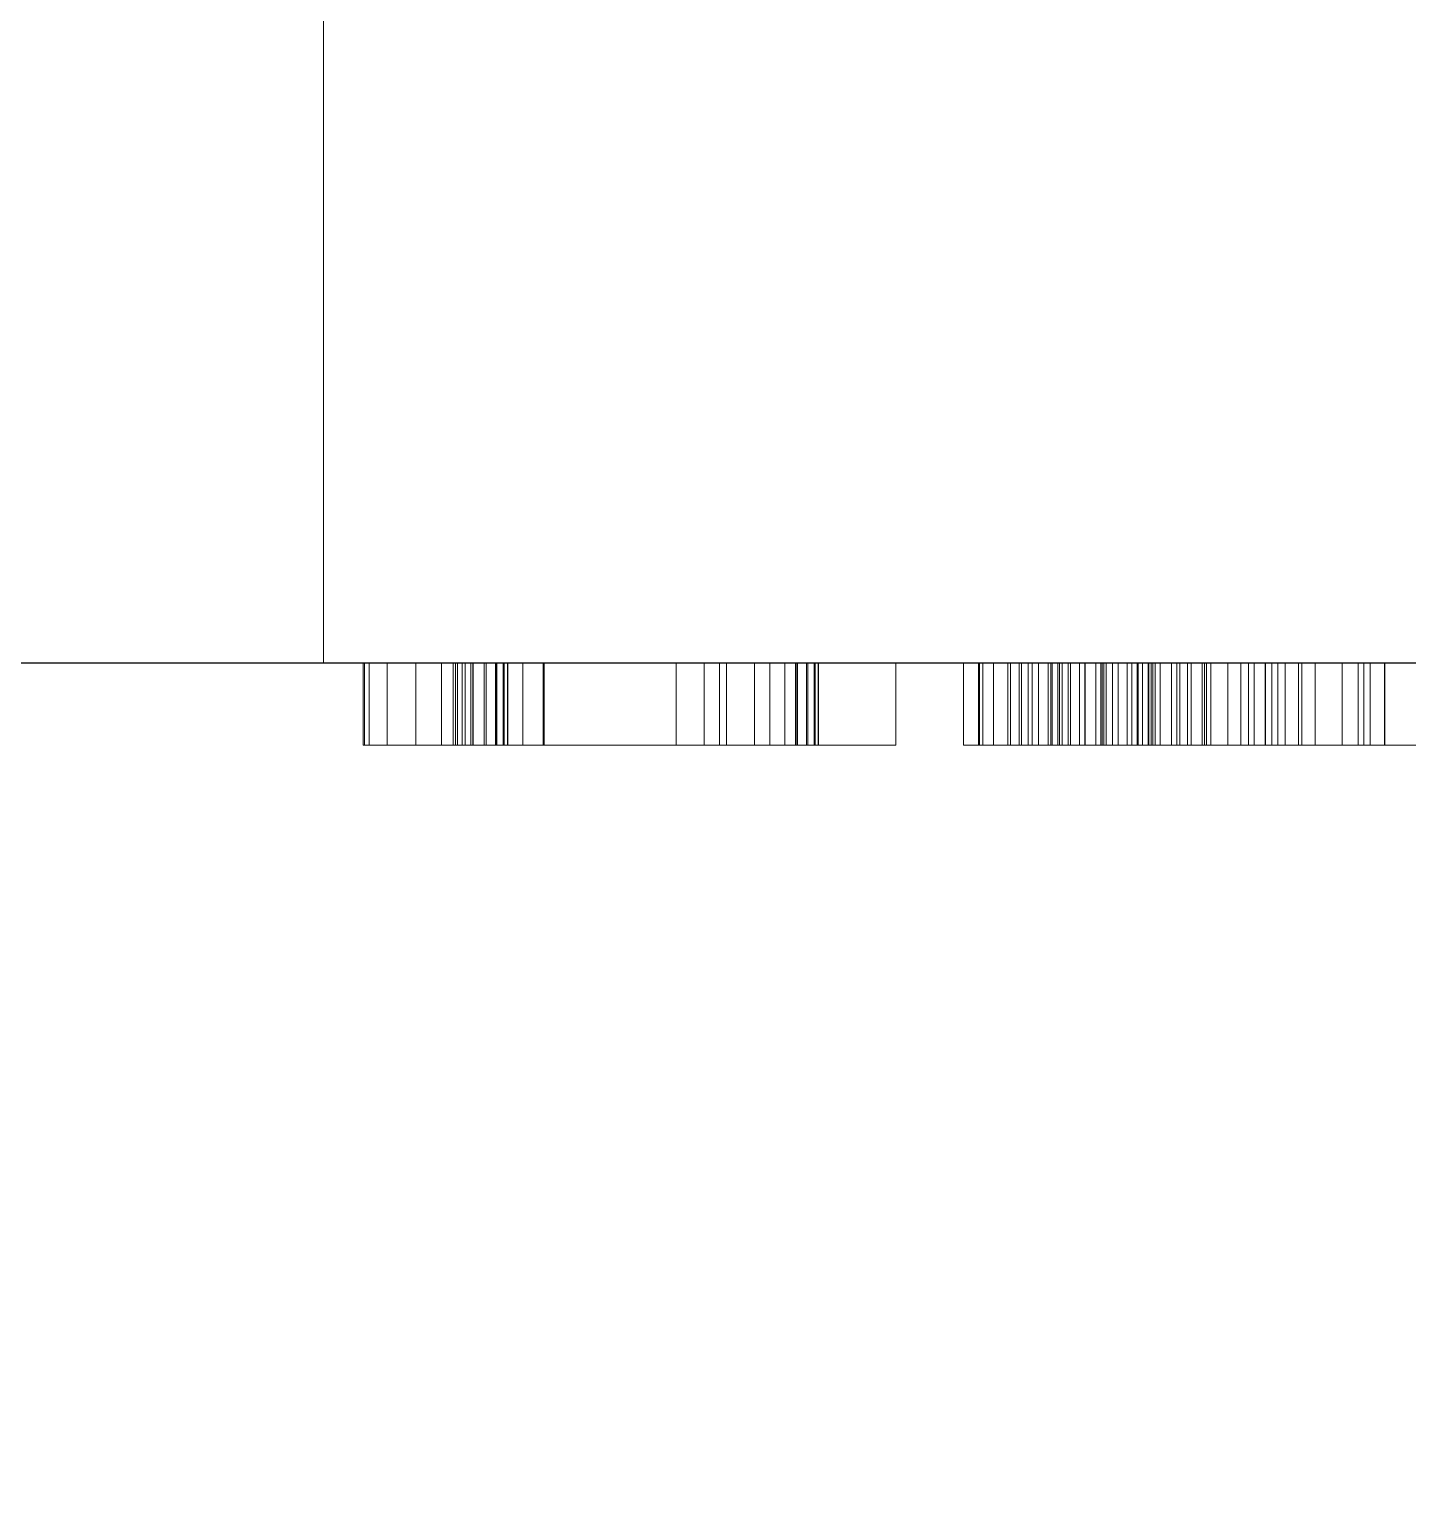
# Model space of a CAD drawing. Extents: x -1 to 863, y -1453 to 11.
# Drawn here: x 84.26 to 111.15, y -776.24 to -747.63 of the extents above; entities that cross this region are included whole.
import ezdxf

# ---------------------------------------------------------------- set-up
doc = ezdxf.new("R2010")
doc.units = 0
doc.linetypes.add('NASCOSTA', pattern=[9.525, 6.35, -3.175])
for name, color, linetype in [('IQ_200_2D', 1, 'Continuous'), ('IQ_200_3D', 1, 'Continuous'), ('IQ_204_2D', 7, 'Continuous'), ('IQ_BLACK_3D', 250, 'Continuous'), ('IQ_BLUE_3D', 5, 'Continuous'), ('IQ_WHITE_3D', 7, 'Continuous')]:
    doc.layers.add(name, color=color, linetype=linetype)

msp = doc.modelspace()

# ---------------------------------------------------------------- linework, layer by layer
at = {"layer": 'IQ_200_2D', "transparency": 33554687}
msp.add_line((812, -760), (50, -760), dxfattribs=at)
at = {"layer": 'IQ_204_2D', "linetype": 'NASCOSTA', "ltscale": 5, "transparency": 33554687}
msp.add_arc((749.398, -753.378), 699.429, 180.542449, 275.135127, dxfattribs=at)

# ---------------------------------------------------------------- meshes
at = {"layer": 'IQ_200_3D', "lineweight": 9, "transparency": 33554687}
mesh = msp.add_polyface(dxfattribs=at)
corners = [(812, -760, 1604), (50, -760, 1604), (50, 0, 1604), (812, 0, 1604)]
mesh.append_faces([[corners[k] for k in face] for face in [(0, 1, 2, 3)]])
mesh = msp.add_polyface(dxfattribs=at)
corners = [(50, 0, 1644), (50, -760, 1644), (812, -760, 1644), (812, 0, 1644)]
mesh.append_faces([[corners[k] for k in face] for face in [(0, 1, 2, 3)]])
mesh = msp.add_polyface(dxfattribs=at)
corners = [(812, -695, 153), (812, -760, 153), (50, -760, 153), (50, -695, 153)]
mesh.append_faces([[corners[k] for k in face] for face in [(0, 1, 2, 3)]])
mesh = msp.add_polyface(dxfattribs=at)
corners = [(50, -760, 788.577), (812, -760, 788.577), (812, -695, 788.577), (50, -695, 788.577)]
mesh.append_faces([[corners[k] for k in face] for face in [(0, 1, 2, 3)]])
mesh = msp.add_polyface(dxfattribs=at)
corners = [(806, -695, 835.924), (806, -760, 835.924), (90, -760, 835.924), (90, -720, 835.924), (50, -720, 835.924), (50, -695, 835.924)]
mesh.append_faces([[corners[k] for k in face] for face in [(3, 1, 2)]], dxfattribs={"vtx0": -1})
mesh.append_faces([[corners[k] for k in face] for face in [(0, 1, 3, 5)]], dxfattribs={"vtx1": -1, "vtx2": -1})
mesh.append_faces([[corners[k] for k in face] for face in [(3, 4, 5)]], dxfattribs={"vtx2": -1})
mesh = msp.add_polyface(dxfattribs=at)
corners = [(806, -695, 1594.924), (50, -695, 1594.924), (50, -720, 1594.924), (90, -720, 1594.924), (90, -760, 1594.924), (806, -760, 1594.924)]
mesh.append_faces([[corners[k] for k in face] for face in [(5, 3, 4)]], dxfattribs={"vtx0": -1})
mesh.append_faces([[corners[k] for k in face] for face in [(3, 5, 0, 1)]], dxfattribs={"vtx0": -1, "vtx3": -1})
mesh.append_faces([[corners[k] for k in face] for face in [(2, 3, 1)]], dxfattribs={"vtx1": -1})
mesh = msp.add_polyface(dxfattribs=at)
corners = [(90, -720, 835.924), (90, -760, 835.924), (90, -760, 1594.924), (90, -720, 1594.924)]
mesh.append_faces([[corners[k] for k in face] for face in [(0, 1, 2, 3)]])
mesh = msp.add_polyface(dxfattribs=at)
corners = [(50, -760, 1644), (50, -760, 1604), (812, -760, 1604), (812, -760, 1644)]
mesh.append_faces([[corners[k] for k in face] for face in [(0, 1, 2, 3)]])
at = {"layer": 'IQ_200_3D', "lineweight": 9, "transparency": 33554582}
mesh = msp.add_polyface(dxfattribs=at)
corners = [(50, -760, 153), (812, -760, 153), (812, -760, 682.311), (50, -760, 682.311)]
mesh.append_faces([[corners[k] for k in face] for face in [(0, 1, 2, 3)]])
at = {"layer": 'IQ_200_3D', "lineweight": 9, "transparency": 33554687}
mesh = msp.add_polyface(dxfattribs=at)
corners = [(806, -760, 1594.924), (90, -760, 1594.924), (90, -760, 835.924), (806, -760, 835.924)]
mesh.append_faces([[corners[k] for k in face] for face in [(0, 1, 2, 3)]])
at = {"layer": 'IQ_BLACK_3D', "lineweight": 9, "transparency": 33554582}
mesh = msp.add_polyface(dxfattribs=at)
corners = [(50, -760, 724.811), (250, -760, 724.811), (274.142, -760, 700.669), (587.858, -760, 700.669), (612, -760, 724.811), (812, -760, 724.811), (812, -760, 788.577), (50, -760, 788.577), (458.5, -760, 773.809), (458.5, -760, 758.809), (403.5, -760, 758.809), (403.5, -760, 773.809), (458.5, -760, 748.809), (458.5, -760, 733.809), (403.5, -760, 733.809), (403.5, -760, 748.809)]
mesh.append_faces([[corners[k] for k in face] for face in [(1, 11, 7, 0), (6, 8, 4, 5), (15, 2, 14)]], dxfattribs={"vtx0": -1, "vtx1": -1})
mesh.append_faces([[corners[k] for k in face] for face in [(7, 11, 8, 6), (11, 1, 2), (8, 3, 4)]], dxfattribs={"vtx0": -1, "vtx2": -1})
mesh.append_faces([[corners[k] for k in face] for face in [(3, 8, 9, 12)]], dxfattribs={"vtx0": -1, "vtx2": -1, "vtx3": -1})
mesh.append_faces([[corners[k] for k in face] for face in [(12, 13, 3)]], dxfattribs={"vtx1": -1, "vtx2": -1})
mesh.append_faces([[corners[k] for k in face] for face in [(10, 11, 2, 15)]], dxfattribs={"vtx1": -1, "vtx2": -1, "vtx3": -1})
mesh.append_faces([[corners[k] for k in face] for face in [(9, 10, 15, 12), (13, 14, 2, 3)]], dxfattribs={"vtx1": -1, "vtx3": -1})
at = {"layer": 'IQ_BLUE_3D', "lineweight": 9, "transparency": 33554582}
mesh = msp.add_polyface(dxfattribs=at)
corners = [(50, -760, 682.311), (812, -760, 682.311), (812, -760, 724.811), (612, -760, 724.811), (587.858, -760, 700.669), (274.142, -760, 700.669), (250, -760, 724.811), (50, -760, 724.811)]
mesh.append_faces([[corners[k] for k in face] for face in [(4, 5, 0, 1)]], dxfattribs={"vtx1": -1, "vtx3": -1})
mesh.append_faces([[corners[k] for k in face] for face in [(6, 7, 0, 5)]], dxfattribs={"vtx2": -1})
mesh.append_faces([[corners[k] for k in face] for face in [(1, 2, 3, 4)]], dxfattribs={"vtx3": -1})
at = {"layer": 'IQ_WHITE_3D', "lineweight": 9, "transparency": 33554582}
mesh = msp.add_polyface(dxfattribs=at)
corners = [(94.303, -760, 741.087), (97.861, -760, 741.087), (97.861, -760, 739.271), (94.286, -760, 739.271), (93.89, -760, 741.142), (93.377, -760, 739.39), (93.505, -760, 741.301), (97.727, -760, 750.492), (97.727, -760, 748.673), (92.706, -760, 748.673), (90.773, -760, 750.492), (92.53, -760, 739.741), (93.174, -760, 741.555), (97.426, -760, 746.02), (97.426, -760, 744.197), (92.707, -760, 744.197), (92.706, -760, 746.02), (92.761, -760, 742.27), (92.92, -760, 741.885), (91.244, -760, 741.027), (90.893, -760, 741.874), (91.802, -760, 740.299), (92.707, -760, 742.684), (90.773, -760, 742.784), (90.773, -760, 746.584), (99.234, -760, 750.482), (101.167, -760, 750.482), (101.167, -760, 745.216), (101.167, -760, 739.256), (99.234, -760, 745.178), (99.234, -760, 739.256), (104.56, -760, 741.905), (104.751, -760, 741.644), (103.355, -760, 740.512), (102.782, -760, 741.567), (104.428, -760, 742.201), (104.361, -760, 742.518), (102.487, -760, 742.731), (104.363, -760, 742.842), (102.487, -760, 743.931), (104.411, -760, 744.201), (102.782, -760, 745.095), (104.574, -760, 744.703), (93.595, -760, 733.074), (93.589, -760, 732.757), (92.616, -760, 734.2), (92.912, -760, 734.086), (92.301, -760, 734.238), (93.507, -760, 732.451), (93.353, -760, 732.174), (93.523, -760, 733.383), (93.172, -760, 733.904), (93.38, -760, 733.665), (93.137, -760, 731.942), (92.871, -760, 731.769), (92.572, -760, 731.666), (91.602, -760, 731.666), (91.602, -760, 730.347), (90.802, -760, 730.347), (90.802, -760, 734.238), (99.573, -760, 732.501), (99.422, -760, 732.232), (98.406, -760, 734.238), (99.653, -760, 732.798), (99.591, -760, 733.406), (99.66, -760, 733.106), (98.711, -760, 734.201), (98.999, -760, 734.09), (99.251, -760, 733.913), (99.452, -760, 733.681), (99.211, -760, 732.008), (100.219, -760, 730.347), (99.312, -760, 730.347), (98.506, -760, 731.688), (97.68, -760, 731.688), (96.88, -760, 734.238), (97.68, -760, 730.347), (96.88, -760, 730.347), (103.951, -760, 731.358), (103.402, -760, 730.809), (103.074, -760, 731.237), (103.746, -760, 731.625), (102.867, -760, 731.735), (103.617, -760, 731.936), (102.797, -760, 732.269), (103.573, -760, 732.269), (103.829, -760, 730.481), (104.217, -760, 733.385), (103.951, -760, 733.18), (103.402, -760, 733.729), (103.829, -760, 734.057), (103.746, -760, 732.913), (103.074, -760, 733.301), (102.867, -760, 732.803), (103.617, -760, 732.603)]
mesh.append_faces([[corners[k] for k in face] for face in [(50, 46, 51, 52)]], dxfattribs={"vtx0": -1})
mesh.append_faces([[corners[k] for k in face] for face in [(19, 18, 21), (35, 34, 36), (79, 78, 86)]], dxfattribs={"vtx0": -1, "vtx1": -1})
mesh.append_faces([[corners[k] for k in face] for face in [(24, 16, 15, 23)]], dxfattribs={"vtx0": -1, "vtx1": -1, "vtx2": -1})
mesh.append_faces([[corners[k] for k in face] for face in [(4, 3, 5, 6), (3, 4, 0), (11, 12, 6, 5), (12, 11, 21, 18), (23, 15, 22), (37, 38, 36, 34), (41, 42, 40, 39), (46, 50, 43), (56, 59, 47), (62, 73, 74, 75), (78, 79, 80, 81), (82, 83, 81, 80), (83, 82, 84, 85), (89, 88, 91, 92), (93, 94, 85, 84), (94, 93, 92, 91)]], dxfattribs={"vtx0": -1, "vtx2": -1})
mesh.append_faces([[corners[k] for k in face] for face in [(38, 37, 39, 40), (62, 61, 70, 73)]], dxfattribs={"vtx0": -1, "vtx2": -1, "vtx3": -1})
mesh.append_faces([[corners[k] for k in face] for face in [(47, 44, 48, 49), (47, 49, 53, 54)]], dxfattribs={"vtx0": -1, "vtx3": -1})
mesh.append_faces([[corners[k] for k in face] for face in [(30, 29, 28)]], dxfattribs={"vtx1": -1})
mesh.append_faces([[corners[k] for k in face] for face in [(55, 56, 47, 54), (47, 45, 44), (60, 61, 62, 63)]], dxfattribs={"vtx1": -1, "vtx2": -1})
mesh.append_faces([[corners[k] for k in face] for face in [(17, 18, 19, 20), (22, 17, 20, 23), (24, 10, 9, 16), (27, 28, 29, 25), (31, 32, 33, 34), (43, 44, 45, 46), (64, 65, 66, 67), (65, 63, 62, 66), (87, 88, 89, 90)]], dxfattribs={"vtx1": -1, "vtx3": -1})
mesh.append_faces([[corners[k] for k in face] for face in [(7, 8, 9, 10), (13, 14, 15, 16), (25, 26, 27)]], dxfattribs={"vtx2": -1})
mesh.append_faces([[corners[k] for k in face] for face in [(0, 1, 2, 3), (56, 57, 58, 59), (67, 68, 69, 64), (70, 71, 72, 73), (74, 76, 77, 75)]], dxfattribs={"vtx3": -1})
mesh = msp.add_polyface(dxfattribs=at)
corners = [(97.727, -761.6, 750.492), (97.727, -760, 750.492), (90.773, -760, 750.492), (90.773, -761.6, 750.492)]
mesh.append_faces([[corners[k] for k in face] for face in [(0, 1, 2, 3)]])
mesh = msp.add_polyface(dxfattribs=at)
corners = [(90.773, -761.6, 750.492), (90.773, -760, 750.492), (90.773, -760, 746.584), (90.773, -761.6, 746.584)]
mesh.append_faces([[corners[k] for k in face] for face in [(0, 1, 2, 3)]])
mesh = msp.add_polyface(dxfattribs=at)
corners = [(90.773, -761.6, 746.584), (90.773, -760, 746.584), (90.773, -760, 742.784), (90.773, -761.6, 742.784)]
mesh.append_faces([[corners[k] for k in face] for face in [(0, 1, 2, 3)]])
mesh = msp.add_polyface(dxfattribs=at)
corners = [(94.286, -761.6, 739.271), (93.377, -761.6, 739.39), (92.53, -761.6, 739.741), (91.802, -761.6, 740.299), (91.244, -761.6, 741.027), (90.893, -761.6, 741.874), (90.773, -761.6, 742.784), (90.773, -760, 742.784), (90.893, -760, 741.874), (91.244, -760, 741.027), (91.802, -760, 740.299), (92.53, -760, 739.741), (93.377, -760, 739.39), (94.286, -760, 739.271)]
mesh.append_faces([[corners[k] for k in face] for face in [(7, 8, 5, 6), (0, 1, 12, 13)]], dxfattribs={"vtx1": -1})
mesh.append_faces([[corners[k] for k in face] for face in [(8, 9, 4, 5), (3, 4, 9, 10), (10, 11, 2, 3), (11, 12, 1, 2)]], dxfattribs={"vtx1": -1, "vtx3": -1})
mesh = msp.add_polyface(dxfattribs=at)
corners = [(90.802, -761.6, 734.238), (90.802, -760, 734.238), (90.802, -760, 730.347), (90.802, -761.6, 730.347)]
mesh.append_faces([[corners[k] for k in face] for face in [(0, 1, 2, 3)]])
mesh = msp.add_polyface(dxfattribs=at)
corners = [(92.301, -761.6, 734.238), (92.616, -761.6, 734.2), (92.912, -761.6, 734.086), (93.172, -761.6, 733.904), (93.38, -761.6, 733.665), (93.523, -761.6, 733.383), (93.595, -761.6, 733.074), (93.589, -761.6, 732.757), (93.507, -761.6, 732.451), (93.353, -761.6, 732.174), (93.137, -761.6, 731.942), (92.871, -761.6, 731.769), (92.572, -761.6, 731.666), (92.572, -760, 731.666), (92.871, -760, 731.769), (93.137, -760, 731.942), (93.353, -760, 732.174), (93.507, -760, 732.451), (93.589, -760, 732.757), (93.595, -760, 733.074), (93.523, -760, 733.383), (93.38, -760, 733.665), (93.172, -760, 733.904), (92.912, -760, 734.086), (92.616, -760, 734.2), (92.301, -760, 734.238)]
mesh.append_faces([[corners[k] for k in face] for face in [(13, 14, 11, 12), (0, 1, 24, 25)]], dxfattribs={"vtx1": -1})
mesh.append_faces([[corners[k] for k in face] for face in [(14, 15, 10, 11), (16, 17, 8, 9), (15, 16, 9, 10), (17, 18, 7, 8), (6, 7, 18, 19), (19, 20, 5, 6), (20, 21, 4, 5), (22, 23, 2, 3), (21, 22, 3, 4), (23, 24, 1, 2)]], dxfattribs={"vtx1": -1, "vtx3": -1})
mesh = msp.add_polyface(dxfattribs=at)
corners = [(97.426, -761.6, 746.02), (97.426, -760, 746.02), (92.706, -760, 746.02), (92.706, -761.6, 746.02)]
mesh.append_faces([[corners[k] for k in face] for face in [(0, 1, 2, 3)]])
mesh = msp.add_polyface(dxfattribs=at)
corners = [(92.706, -761.6, 746.02), (92.706, -760, 746.02), (92.706, -760, 748.673), (92.706, -761.6, 748.673)]
mesh.append_faces([[corners[k] for k in face] for face in [(0, 1, 2, 3)]])
mesh = msp.add_polyface(dxfattribs=at)
corners = [(92.706, -761.6, 748.673), (92.706, -760, 748.673), (97.727, -760, 748.673), (97.727, -761.6, 748.673)]
mesh.append_faces([[corners[k] for k in face] for face in [(0, 1, 2, 3)]])
mesh = msp.add_polyface(dxfattribs=at)
corners = [(92.707, -761.6, 744.197), (92.707, -760, 744.197), (97.426, -760, 744.197), (97.426, -761.6, 744.197)]
mesh.append_faces([[corners[k] for k in face] for face in [(0, 1, 2, 3)]])
mesh = msp.add_polyface(dxfattribs=at)
corners = [(92.707, -761.6, 742.684), (92.761, -761.6, 742.27), (92.92, -761.6, 741.885), (93.174, -761.6, 741.555), (93.505, -761.6, 741.301), (93.89, -761.6, 741.142), (94.303, -761.6, 741.087), (94.303, -760, 741.087), (93.89, -760, 741.142), (93.505, -760, 741.301), (93.174, -760, 741.555), (92.92, -760, 741.885), (92.761, -760, 742.27), (92.707, -760, 742.684)]
mesh.append_faces([[corners[k] for k in face] for face in [(0, 1, 12, 13)]], dxfattribs={"vtx1": -1})
mesh.append_faces([[corners[k] for k in face] for face in [(4, 5, 8, 9), (9, 10, 3, 4), (1, 2, 11, 12), (10, 11, 2, 3)]], dxfattribs={"vtx1": -1, "vtx3": -1})
mesh.append_faces([[corners[k] for k in face] for face in [(5, 6, 7, 8)]], dxfattribs={"vtx3": -1})
mesh = msp.add_polyface(dxfattribs=at)
corners = [(94.286, -761.6, 739.271), (94.286, -760, 739.271), (97.861, -760, 739.271), (97.861, -761.6, 739.271)]
mesh.append_faces([[corners[k] for k in face] for face in [(0, 1, 2, 3)]])
mesh = msp.add_polyface(dxfattribs=at)
corners = [(97.861, -761.6, 741.087), (97.861, -760, 741.087), (94.303, -760, 741.087), (94.303, -761.6, 741.087)]
mesh.append_faces([[corners[k] for k in face] for face in [(0, 1, 2, 3)]])
mesh = msp.add_polyface(dxfattribs=at)
corners = [(96.88, -761.6, 734.238), (96.88, -760, 734.238), (96.88, -760, 730.347), (96.88, -761.6, 730.347)]
mesh.append_faces([[corners[k] for k in face] for face in [(0, 1, 2, 3)]])
mesh = msp.add_polyface(dxfattribs=at)
corners = [(98.406, -761.6, 734.238), (98.711, -761.6, 734.201), (98.999, -761.6, 734.09), (99.251, -761.6, 733.913), (99.452, -761.6, 733.681), (99.591, -761.6, 733.406), (99.66, -761.6, 733.106), (99.653, -761.6, 732.798), (99.573, -761.6, 732.501), (99.422, -761.6, 732.232), (99.211, -761.6, 732.008), (99.211, -760, 732.008), (99.422, -760, 732.232), (99.573, -760, 732.501), (99.653, -760, 732.798), (99.66, -760, 733.106), (99.591, -760, 733.406), (99.452, -760, 733.681), (99.251, -760, 733.913), (98.999, -760, 734.09), (98.711, -760, 734.201), (98.406, -760, 734.238)]
mesh.append_faces([[corners[k] for k in face] for face in [(11, 12, 9, 10), (0, 1, 20, 21)]], dxfattribs={"vtx1": -1})
mesh.append_faces([[corners[k] for k in face] for face in [(13, 14, 7, 8), (12, 13, 8, 9), (14, 15, 6, 7), (5, 6, 15, 16), (16, 17, 4, 5), (18, 19, 2, 3), (17, 18, 3, 4), (19, 20, 1, 2)]], dxfattribs={"vtx1": -1, "vtx3": -1})
mesh = msp.add_polyface(dxfattribs=at)
corners = [(99.234, -761.6, 750.482), (99.234, -760, 750.482), (99.234, -760, 745.178), (99.234, -761.6, 745.178)]
mesh.append_faces([[corners[k] for k in face] for face in [(0, 1, 2, 3)]])
mesh = msp.add_polyface(dxfattribs=at)
corners = [(99.234, -761.6, 745.178), (99.234, -760, 745.178), (99.234, -760, 739.256), (99.234, -761.6, 739.256)]
mesh.append_faces([[corners[k] for k in face] for face in [(0, 1, 2, 3)]])
mesh = msp.add_polyface(dxfattribs=at)
corners = [(101.167, -761.6, 739.256), (101.167, -760, 739.256), (101.167, -760, 745.216), (101.167, -761.6, 745.216)]
mesh.append_faces([[corners[k] for k in face] for face in [(0, 1, 2, 3)]])
mesh = msp.add_polyface(dxfattribs=at)
corners = [(101.167, -761.6, 745.216), (101.167, -760, 745.216), (101.167, -760, 750.482), (101.167, -761.6, 750.482)]
mesh.append_faces([[corners[k] for k in face] for face in [(0, 1, 2, 3)]])
mesh = msp.add_polyface(dxfattribs=at)
corners = [(103.355, -761.6, 740.512), (102.782, -761.6, 741.567), (102.487, -761.6, 742.731), (102.487, -761.6, 743.931), (102.782, -761.6, 745.095), (103.355, -761.6, 746.15), (103.355, -760, 746.15), (102.782, -760, 745.095), (102.487, -760, 743.931), (102.487, -760, 742.731), (102.782, -760, 741.567), (103.355, -760, 740.512)]
mesh.append_faces([[corners[k] for k in face] for face in [(6, 7, 4, 5)]], dxfattribs={"vtx1": -1})
mesh.append_faces([[corners[k] for k in face] for face in [(7, 8, 3, 4), (2, 3, 8, 9), (9, 10, 1, 2)]], dxfattribs={"vtx1": -1, "vtx3": -1})
mesh.append_faces([[corners[k] for k in face] for face in [(10, 11, 0, 1)]], dxfattribs={"vtx3": -1})
mesh = msp.add_polyface(dxfattribs=at)
corners = [(108.504, -760, 741.196), (110.187, -760, 740.512), (109.348, -760, 739.819), (107.895, -760, 740.882), (109.022, -760, 741.644), (108.764, -760, 744.201), (110.703, -760, 744.002), (110.705, -760, 742.842), (104.363, -760, 742.842), (108.374, -760, 739.337), (107.315, -760, 739.089), (107.229, -760, 740.721), (106.227, -760, 739.089), (106.544, -760, 740.721), (108.621, -760, 744.669), (108.378, -760, 745.094), (109.875, -760, 746.15), (110.421, -760, 745.127), (109.09, -760, 746.849), (108.048, -760, 745.455), (107.646, -760, 745.734), (107.192, -760, 745.918), (108.161, -760, 747.34), (107.141, -760, 747.593), (106.708, -760, 745.996), (106.09, -760, 747.593), (106.181, -760, 745.959), (105.878, -760, 740.882), (105.168, -760, 739.337), (105.269, -760, 741.196), (104.194, -760, 739.819), (104.751, -760, 741.644), (102.782, -760, 741.567), (104.428, -760, 742.201), (104.56, -760, 741.905), (103.355, -760, 740.512), (104.411, -760, 744.201), (105.226, -760, 745.526), (104.14, -760, 746.849), (105.069, -760, 747.34), (105.678, -760, 745.8), (104.851, -760, 745.153), (103.355, -760, 746.15), (104.574, -760, 744.703), (102.782, -760, 745.095), (113.651, -760, 743.009), (111.741, -760, 742.782), (111.741, -760, 743.904), (112.705, -760, 734.238), (112.705, -760, 733.438), (111.1, -760, 733.438), (110.3, -760, 734.238), (111.1, -760, 732.638), (112.564, -760, 732.638), (112.564, -760, 731.838), (111.1, -760, 731.838), (111.1, -760, 730.347), (110.3, -760, 730.347), (106.106, -760, 731.936), (106.856, -760, 731.735), (106.65, -760, 731.237), (105.977, -760, 731.625), (106.15, -760, 732.269), (106.926, -760, 732.269), (106.106, -760, 732.603), (106.322, -760, 730.809), (105.773, -760, 731.358), (105.195, -760, 731.025), (105.894, -760, 730.481), (105.396, -760, 730.275), (104.862, -760, 730.981), (105.506, -760, 731.153), (105.977, -760, 732.913), (106.856, -760, 732.803), (106.65, -760, 733.301), (105.773, -760, 733.18), (106.322, -760, 733.729), (105.894, -760, 734.057), (105.506, -760, 733.385), (105.195, -760, 733.514), (105.396, -760, 734.263), (104.862, -760, 734.334), (104.862, -760, 733.557), (104.327, -760, 734.263), (104.528, -760, 733.514), (104.862, -760, 730.204), (104.528, -760, 731.025), (104.327, -760, 730.275), (104.217, -760, 731.153), (103.829, -760, 730.481), (103.951, -760, 731.358), (103.829, -760, 734.057), (104.217, -760, 733.385), (112.583, -760, 772.847), (112.583, -760, 771.349), (111.602, -760, 757.769), (111.602, -760, 786.485)]
mesh.append_faces([[corners[k] for k in face] for face in [(1, 0, 4)]], dxfattribs={"vtx0": -1})
mesh.append_faces([[corners[k] for k in face] for face in [(9, 3, 2), (20, 18, 19), (13, 12, 27), (35, 31, 30), (78, 77, 75)]], dxfattribs={"vtx0": -1, "vtx1": -1})
mesh.append_faces([[corners[k] for k in face] for face in [(93, 94, 95, 96)]], dxfattribs={"vtx0": -1, "vtx1": -1, "vtx3": -1})
mesh.append_faces([[corners[k] for k in face] for face in [(0, 1, 2, 3), (28, 29, 27, 12), (30, 31, 29, 28), (32, 33, 34), (37, 38, 39, 40), (38, 37, 41, 42), (43, 44, 42, 41), (45, 46, 47), (52, 57, 51, 50), (58, 59, 60, 61), (62, 63, 59, 58), (63, 62, 64), (67, 68, 69, 70), (68, 67, 71), (85, 86, 70, 69), (86, 85, 87, 88), (89, 90, 88, 87)]], dxfattribs={"vtx0": -1, "vtx2": -1})
mesh.append_faces([[corners[k] for k in face] for face in [(5, 6, 7, 8)]], dxfattribs={"vtx0": -1, "vtx3": -1})
mesh.append_faces([[corners[k] for k in face] for face in [(36, 5, 8), (76, 74, 75, 77)]], dxfattribs={"vtx1": -1, "vtx2": -1})
mesh.append_faces([[corners[k] for k in face] for face in [(9, 10, 11, 3), (10, 12, 13, 11), (14, 15, 16, 17), (5, 14, 17, 6), (18, 16, 15, 19), (20, 21, 22, 18), (23, 22, 21, 24), (25, 23, 24, 26), (39, 25, 26, 40), (60, 65, 66, 61), (71, 66, 65, 68), (64, 72, 73, 63), (74, 73, 72, 75), (78, 79, 80, 77), (81, 80, 79, 82), (83, 81, 82, 84), (91, 83, 84, 92)]], dxfattribs={"vtx1": -1, "vtx3": -1})
mesh.append_faces([[corners[k] for k in face] for face in [(48, 49, 50, 51)]], dxfattribs={"vtx2": -1})
mesh.append_faces([[corners[k] for k in face] for face in [(55, 56, 57, 52)]], dxfattribs={"vtx2": -1, "vtx3": -1})
mesh.append_faces([[corners[k] for k in face] for face in [(52, 53, 54, 55)]], dxfattribs={"vtx3": -1})
mesh = msp.add_polyface(dxfattribs=at)
corners = [(106.926, -761.6, 732.269), (106.856, -761.6, 731.735), (106.65, -761.6, 731.237), (106.322, -761.6, 730.809), (105.894, -761.6, 730.481), (105.396, -761.6, 730.275), (104.862, -761.6, 730.204), (104.327, -761.6, 730.275), (103.829, -761.6, 730.481), (103.402, -761.6, 730.809), (103.074, -761.6, 731.237), (102.867, -761.6, 731.735), (102.797, -761.6, 732.269), (102.797, -760, 732.269), (102.867, -760, 731.735), (103.074, -760, 731.237), (103.402, -760, 730.809), (103.829, -760, 730.481), (104.327, -760, 730.275), (104.862, -760, 730.204), (105.396, -760, 730.275), (105.894, -760, 730.481), (106.322, -760, 730.809), (106.65, -760, 731.237), (106.856, -760, 731.735), (106.926, -760, 732.269)]
mesh.append_faces([[corners[k] for k in face] for face in [(13, 14, 11, 12), (0, 1, 24, 25)]], dxfattribs={"vtx1": -1})
mesh.append_faces([[corners[k] for k in face] for face in [(14, 15, 10, 11), (16, 17, 8, 9), (15, 16, 9, 10), (17, 18, 7, 8), (6, 7, 18, 19), (19, 20, 5, 6), (20, 21, 4, 5), (22, 23, 2, 3), (21, 22, 3, 4), (23, 24, 1, 2)]], dxfattribs={"vtx1": -1, "vtx3": -1})
mesh = msp.add_polyface(dxfattribs=at)
corners = [(102.797, -761.6, 732.269), (102.867, -761.6, 732.803), (103.074, -761.6, 733.301), (103.402, -761.6, 733.729), (103.829, -761.6, 734.057), (104.327, -761.6, 734.263), (104.862, -761.6, 734.334), (105.396, -761.6, 734.263), (105.894, -761.6, 734.057), (106.322, -761.6, 733.729), (106.65, -761.6, 733.301), (106.856, -761.6, 732.803), (106.926, -761.6, 732.269), (106.926, -760, 732.269), (106.856, -760, 732.803), (106.65, -760, 733.301), (106.322, -760, 733.729), (105.894, -760, 734.057), (105.396, -760, 734.263), (104.862, -760, 734.334), (104.327, -760, 734.263), (103.829, -760, 734.057), (103.402, -760, 733.729), (103.074, -760, 733.301), (102.867, -760, 732.803), (102.797, -760, 732.269)]
mesh.append_faces([[corners[k] for k in face] for face in [(13, 14, 11, 12), (0, 1, 24, 25)]], dxfattribs={"vtx1": -1})
mesh.append_faces([[corners[k] for k in face] for face in [(14, 15, 10, 11), (16, 17, 8, 9), (15, 16, 9, 10), (17, 18, 7, 8), (6, 7, 18, 19), (19, 20, 5, 6), (20, 21, 4, 5), (22, 23, 2, 3), (21, 22, 3, 4), (23, 24, 1, 2)]], dxfattribs={"vtx1": -1, "vtx3": -1})
mesh = msp.add_polyface(dxfattribs=at)
corners = [(103.355, -761.6, 746.15), (104.14, -761.6, 746.849), (105.069, -761.6, 747.34), (106.09, -761.6, 747.593), (107.141, -761.6, 747.593), (108.161, -761.6, 747.34), (109.09, -761.6, 746.849), (109.875, -761.6, 746.15), (109.875, -760, 746.15), (109.09, -760, 746.849), (108.161, -760, 747.34), (107.141, -760, 747.593), (106.09, -760, 747.593), (105.069, -760, 747.34), (104.14, -760, 746.849), (103.355, -760, 746.15)]
mesh.append_faces([[corners[k] for k in face] for face in [(8, 9, 6, 7)]], dxfattribs={"vtx1": -1})
mesh.append_faces([[corners[k] for k in face] for face in [(9, 10, 5, 6), (10, 11, 4, 5), (3, 4, 11, 12), (12, 13, 2, 3), (13, 14, 1, 2)]], dxfattribs={"vtx1": -1, "vtx3": -1})
mesh.append_faces([[corners[k] for k in face] for face in [(14, 15, 0, 1)]], dxfattribs={"vtx3": -1})
mesh = msp.add_polyface(dxfattribs=at)
corners = [(110.187, -761.6, 740.512), (109.348, -761.6, 739.819), (108.374, -761.6, 739.337), (107.315, -761.6, 739.089), (106.227, -761.6, 739.089), (105.168, -761.6, 739.337), (104.194, -761.6, 739.819), (103.355, -761.6, 740.512), (103.355, -760, 740.512), (104.194, -760, 739.819), (105.168, -760, 739.337), (106.227, -760, 739.089), (107.315, -760, 739.089), (108.374, -760, 739.337), (109.348, -760, 739.819), (110.187, -760, 740.512)]
mesh.append_faces([[corners[k] for k in face] for face in [(8, 9, 6, 7)]], dxfattribs={"vtx1": -1})
mesh.append_faces([[corners[k] for k in face] for face in [(9, 10, 5, 6), (10, 11, 4, 5), (3, 4, 11, 12), (12, 13, 2, 3), (13, 14, 1, 2)]], dxfattribs={"vtx1": -1, "vtx3": -1})
mesh.append_faces([[corners[k] for k in face] for face in [(14, 15, 0, 1)]], dxfattribs={"vtx3": -1})
mesh = msp.add_polyface(dxfattribs=at)
corners = [(106.15, -761.6, 732.269), (106.106, -761.6, 732.603), (105.977, -761.6, 732.913), (105.773, -761.6, 733.18), (105.506, -761.6, 733.385), (105.195, -761.6, 733.514), (104.862, -761.6, 733.557), (104.528, -761.6, 733.514), (104.217, -761.6, 733.385), (103.951, -761.6, 733.18), (103.746, -761.6, 732.913), (103.617, -761.6, 732.603), (103.573, -761.6, 732.269), (103.573, -760, 732.269), (103.617, -760, 732.603), (103.746, -760, 732.913), (103.951, -760, 733.18), (104.217, -760, 733.385), (104.528, -760, 733.514), (104.862, -760, 733.557), (105.195, -760, 733.514), (105.506, -760, 733.385), (105.773, -760, 733.18), (105.977, -760, 732.913), (106.106, -760, 732.603), (106.15, -760, 732.269)]
mesh.append_faces([[corners[k] for k in face] for face in [(0, 1, 24, 25)]], dxfattribs={"vtx1": -1})
mesh.append_faces([[corners[k] for k in face] for face in [(10, 11, 14, 15), (8, 9, 16, 17), (9, 10, 15, 16), (7, 8, 17, 18), (18, 19, 6, 7), (4, 5, 20, 21), (3, 4, 21, 22), (1, 2, 23, 24), (2, 3, 22, 23), (19, 20, 5, 6)]], dxfattribs={"vtx1": -1, "vtx3": -1})
mesh.append_faces([[corners[k] for k in face] for face in [(11, 12, 13, 14)]], dxfattribs={"vtx3": -1})
mesh = msp.add_polyface(dxfattribs=at)
corners = [(103.573, -761.6, 732.269), (103.617, -761.6, 731.936), (103.746, -761.6, 731.625), (103.951, -761.6, 731.358), (104.217, -761.6, 731.153), (104.528, -761.6, 731.025), (104.862, -761.6, 730.981), (105.195, -761.6, 731.025), (105.506, -761.6, 731.153), (105.773, -761.6, 731.358), (105.977, -761.6, 731.625), (106.106, -761.6, 731.936), (106.15, -761.6, 732.269), (106.15, -760, 732.269), (106.106, -760, 731.936), (105.977, -760, 731.625), (105.773, -760, 731.358), (105.506, -760, 731.153), (105.195, -760, 731.025), (104.862, -760, 730.981), (104.528, -760, 731.025), (104.217, -760, 731.153), (103.951, -760, 731.358), (103.746, -760, 731.625), (103.617, -760, 731.936), (103.573, -760, 732.269)]
mesh.append_faces([[corners[k] for k in face] for face in [(0, 1, 24, 25)]], dxfattribs={"vtx1": -1})
mesh.append_faces([[corners[k] for k in face] for face in [(10, 11, 14, 15), (8, 9, 16, 17), (9, 10, 15, 16), (7, 8, 17, 18), (18, 19, 6, 7), (4, 5, 20, 21), (3, 4, 21, 22), (1, 2, 23, 24), (2, 3, 22, 23), (19, 20, 5, 6)]], dxfattribs={"vtx1": -1, "vtx3": -1})
mesh.append_faces([[corners[k] for k in face] for face in [(11, 12, 13, 14)]], dxfattribs={"vtx3": -1})
mesh = msp.add_polyface(dxfattribs=at)
corners = [(104.363, -761.6, 742.842), (104.363, -760, 742.842), (110.705, -760, 742.842), (110.705, -761.6, 742.842)]
mesh.append_faces([[corners[k] for k in face] for face in [(0, 1, 2, 3)]])
mesh = msp.add_polyface(dxfattribs=at)
corners = [(106.708, -761.6, 745.996), (106.181, -761.6, 745.959), (105.678, -761.6, 745.8), (105.226, -761.6, 745.526), (104.851, -761.6, 745.153), (104.574, -761.6, 744.703), (104.411, -761.6, 744.201), (104.411, -760, 744.201), (104.574, -760, 744.703), (104.851, -760, 745.153), (105.226, -760, 745.526), (105.678, -760, 745.8), (106.181, -760, 745.959), (106.708, -760, 745.996)]
mesh.append_faces([[corners[k] for k in face] for face in [(0, 1, 12, 13)]], dxfattribs={"vtx1": -1})
mesh.append_faces([[corners[k] for k in face] for face in [(4, 5, 8, 9), (9, 10, 3, 4), (1, 2, 11, 12), (10, 11, 2, 3)]], dxfattribs={"vtx1": -1, "vtx3": -1})
mesh.append_faces([[corners[k] for k in face] for face in [(5, 6, 7, 8)]], dxfattribs={"vtx3": -1})
mesh = msp.add_polyface(dxfattribs=at)
corners = [(108.764, -761.6, 744.201), (108.764, -760, 744.201), (104.411, -760, 744.201), (104.411, -761.6, 744.201)]
mesh.append_faces([[corners[k] for k in face] for face in [(0, 1, 2, 3)]])
mesh = msp.add_polyface(dxfattribs=at)
corners = [(104.751, -761.6, 741.644), (105.269, -761.6, 741.196), (105.878, -761.6, 740.882), (106.544, -761.6, 740.721), (107.229, -761.6, 740.721), (107.895, -761.6, 740.882), (108.504, -761.6, 741.196), (109.022, -761.6, 741.644), (109.022, -760, 741.644), (108.504, -760, 741.196), (107.895, -760, 740.882), (107.229, -760, 740.721), (106.544, -760, 740.721), (105.878, -760, 740.882), (105.269, -760, 741.196), (104.751, -760, 741.644)]
mesh.append_faces([[corners[k] for k in face] for face in [(0, 1, 14, 15)]], dxfattribs={"vtx1": -1})
mesh.append_faces([[corners[k] for k in face] for face in [(5, 6, 9, 10), (4, 5, 10, 11), (3, 4, 11, 12), (2, 3, 12, 13), (1, 2, 13, 14)]], dxfattribs={"vtx1": -1, "vtx3": -1})
mesh.append_faces([[corners[k] for k in face] for face in [(6, 7, 8, 9)]], dxfattribs={"vtx3": -1})
mesh = msp.add_polyface(dxfattribs=at)
corners = [(108.764, -761.6, 744.201), (108.621, -761.6, 744.669), (108.378, -761.6, 745.094), (108.048, -761.6, 745.455), (107.646, -761.6, 745.734), (107.192, -761.6, 745.918), (106.708, -761.6, 745.996), (106.708, -760, 745.996), (107.192, -760, 745.918), (107.646, -760, 745.734), (108.048, -760, 745.455), (108.378, -760, 745.094), (108.621, -760, 744.669), (108.764, -760, 744.201)]
mesh.append_faces([[corners[k] for k in face] for face in [(0, 1, 12, 13)]], dxfattribs={"vtx1": -1})
mesh.append_faces([[corners[k] for k in face] for face in [(4, 5, 8, 9), (9, 10, 3, 4), (1, 2, 11, 12), (10, 11, 2, 3)]], dxfattribs={"vtx1": -1, "vtx3": -1})
mesh.append_faces([[corners[k] for k in face] for face in [(5, 6, 7, 8)]], dxfattribs={"vtx3": -1})
mesh = msp.add_polyface(dxfattribs=at)
corners = [(109.875, -761.6, 746.15), (110.421, -761.6, 745.127), (110.703, -761.6, 744.002), (110.705, -761.6, 742.842), (110.705, -760, 742.842), (110.703, -760, 744.002), (110.421, -760, 745.127), (109.875, -760, 746.15)]
mesh.append_faces([[corners[k] for k in face] for face in [(4, 5, 2, 3)]], dxfattribs={"vtx1": -1})
mesh.append_faces([[corners[k] for k in face] for face in [(1, 2, 5, 6)]], dxfattribs={"vtx1": -1, "vtx3": -1})
mesh.append_faces([[corners[k] for k in face] for face in [(6, 7, 0, 1)]], dxfattribs={"vtx3": -1})
mesh = msp.add_polyface(dxfattribs=at)
corners = [(110.3, -761.6, 734.238), (110.3, -760, 734.238), (110.3, -760, 730.347), (110.3, -761.6, 730.347)]
mesh.append_faces([[corners[k] for k in face] for face in [(0, 1, 2, 3)]])
mesh = msp.add_polyface(dxfattribs=at)
corners = [(112.705, -761.6, 734.238), (112.705, -760, 734.238), (110.3, -760, 734.238), (110.3, -761.6, 734.238)]
mesh.append_faces([[corners[k] for k in face] for face in [(0, 1, 2, 3)]])
mesh = msp.add_polyface(dxfattribs=at)
corners = [(92.761, -761.6, 742.27), (90.893, -761.6, 741.874), (91.244, -761.6, 741.027), (92.92, -761.6, 741.885), (92.707, -761.6, 742.684), (90.773, -761.6, 742.784), (93.174, -761.6, 741.555), (91.802, -761.6, 740.299), (92.53, -761.6, 739.741), (93.505, -761.6, 741.301), (90.773, -761.6, 746.584), (92.707, -761.6, 744.197), (92.706, -761.6, 746.02), (92.706, -761.6, 748.673), (90.773, -761.6, 750.492), (97.426, -761.6, 746.02), (97.426, -761.6, 744.197), (97.727, -761.6, 750.492), (97.727, -761.6, 748.673), (93.89, -761.6, 741.142), (93.377, -761.6, 739.39), (94.286, -761.6, 739.271), (94.303, -761.6, 741.087), (97.861, -761.6, 739.271), (97.861, -761.6, 741.087), (99.234, -761.6, 745.178), (99.234, -761.6, 739.256), (101.167, -761.6, 739.256), (101.167, -761.6, 745.216), (99.234, -761.6, 750.482), (101.167, -761.6, 750.482), (104.428, -761.6, 742.201), (104.361, -761.6, 742.518), (102.782, -761.6, 741.567), (103.355, -761.6, 740.512), (104.56, -761.6, 741.905), (104.363, -761.6, 742.842), (102.487, -761.6, 742.731), (102.487, -761.6, 743.931), (104.411, -761.6, 744.201), (102.782, -761.6, 745.095), (104.574, -761.6, 744.703), (103.355, -761.6, 746.15), (90.802, -761.6, 730.347), (91.602, -761.6, 730.347), (91.602, -761.6, 731.666), (90.802, -761.6, 734.238), (92.572, -761.6, 731.666), (92.301, -761.6, 734.238), (92.871, -761.6, 731.769), (93.137, -761.6, 731.942), (93.589, -761.6, 732.757), (92.616, -761.6, 734.2), (93.507, -761.6, 732.451), (93.353, -761.6, 732.174), (93.595, -761.6, 733.074), (92.912, -761.6, 734.086), (93.172, -761.6, 733.904), (93.523, -761.6, 733.383), (93.38, -761.6, 733.665), (96.88, -761.6, 730.347), (97.68, -761.6, 730.347), (97.68, -761.6, 731.688), (96.88, -761.6, 734.238), (98.506, -761.6, 731.688), (98.406, -761.6, 734.238), (99.312, -761.6, 730.347), (99.211, -761.6, 732.008), (98.999, -761.6, 734.09), (98.711, -761.6, 734.201), (99.591, -761.6, 733.406), (99.452, -761.6, 733.681), (99.66, -761.6, 733.106), (99.422, -761.6, 732.232), (99.573, -761.6, 732.501), (99.653, -761.6, 732.798), (99.251, -761.6, 733.913), (100.219, -761.6, 730.347), (103.951, -761.6, 731.358), (103.746, -761.6, 731.625), (103.074, -761.6, 731.237), (103.402, -761.6, 730.809), (103.617, -761.6, 731.936), (102.867, -761.6, 731.735), (102.797, -761.6, 732.269), (103.829, -761.6, 730.481), (104.217, -761.6, 731.153), (103.573, -761.6, 732.269), (102.867, -761.6, 732.803), (103.617, -761.6, 732.603), (103.074, -761.6, 733.301), (103.746, -761.6, 732.913), (103.402, -761.6, 733.729), (104.217, -761.6, 733.385), (103.829, -761.6, 734.057), (103.951, -761.6, 733.18)]
mesh.append_faces([[corners[k] for k in face] for face in [(67, 66, 77)]], dxfattribs={"vtx0": -1})
mesh.append_faces([[corners[k] for k in face] for face in [(37, 36, 38), (58, 56, 55), (83, 82, 84), (95, 92, 91)]], dxfattribs={"vtx0": -1, "vtx1": -1})
mesh.append_faces([[corners[k] for k in face] for face in [(0, 1, 2, 3), (1, 0, 4, 5), (6, 7, 8, 9), (3, 2, 7, 6), (13, 14, 10, 12), (5, 4, 11), (19, 20, 21, 22), (20, 19, 9, 8), (40, 39, 41, 42), (51, 52, 48, 53), (52, 51, 55, 56), (78, 81, 85, 86), (87, 88, 84, 82), (88, 87, 89, 90), (91, 92, 90, 89), (93, 94, 92, 95)]], dxfattribs={"vtx0": -1, "vtx2": -1})
mesh.append_faces([[corners[k] for k in face] for face in [(39, 40, 38, 36)]], dxfattribs={"vtx0": -1, "vtx2": -1, "vtx3": -1})
mesh.append_faces([[corners[k] for k in face] for face in [(65, 67, 73, 74), (65, 74, 75, 72)]], dxfattribs={"vtx0": -1, "vtx3": -1})
mesh.append_faces([[corners[k] for k in face] for face in [(15, 12, 11, 16), (17, 14, 13, 18), (29, 25, 28, 30), (57, 56, 58, 59), (76, 68, 71)]], dxfattribs={"vtx1": -1})
mesh.append_faces([[corners[k] for k in face] for face in [(31, 32, 33), (49, 50, 48, 47), (54, 53, 48, 50)]], dxfattribs={"vtx1": -1, "vtx2": -1})
mesh.append_faces([[corners[k] for k in face] for face in [(10, 5, 11, 12), (64, 66, 67, 65)]], dxfattribs={"vtx1": -1, "vtx2": -1, "vtx3": -1})
mesh.append_faces([[corners[k] for k in face] for face in [(33, 34, 35, 31), (32, 36, 37, 33), (45, 47, 48, 46), (62, 64, 65, 63), (68, 69, 70, 71), (69, 65, 72, 70), (78, 79, 80, 81), (79, 82, 83, 80)]], dxfattribs={"vtx1": -1, "vtx3": -1})
mesh.append_faces([[corners[k] for k in face] for face in [(23, 24, 22, 21), (43, 44, 45, 46), (60, 61, 62, 63)]], dxfattribs={"vtx2": -1})
mesh.append_faces([[corners[k] for k in face] for face in [(25, 26, 27, 28)]], dxfattribs={"vtx3": -1})
mesh = msp.add_polyface(dxfattribs=at)
corners = [(104.751, -761.6, 741.644), (103.355, -761.6, 740.512), (104.194, -761.6, 739.819), (105.269, -761.6, 741.196), (105.878, -761.6, 740.882), (105.168, -761.6, 739.337), (106.227, -761.6, 739.089), (104.56, -761.6, 741.905), (108.764, -761.6, 744.201), (104.411, -761.6, 744.201), (104.363, -761.6, 742.842), (110.705, -761.6, 742.842), (104.851, -761.6, 745.153), (104.14, -761.6, 746.849), (103.355, -761.6, 746.15), (104.574, -761.6, 744.703), (105.226, -761.6, 745.526), (105.678, -761.6, 745.8), (105.069, -761.6, 747.34), (106.181, -761.6, 745.959), (106.09, -761.6, 747.593), (106.708, -761.6, 745.996), (107.141, -761.6, 747.593), (107.315, -761.6, 739.089), (106.544, -761.6, 740.721), (108.374, -761.6, 739.337), (107.229, -761.6, 740.721), (107.895, -761.6, 740.882), (109.348, -761.6, 739.819), (110.187, -761.6, 740.512), (108.504, -761.6, 741.196), (109.022, -761.6, 741.644), (110.703, -761.6, 744.002), (110.421, -761.6, 745.127), (107.646, -761.6, 745.734), (109.09, -761.6, 746.849), (108.161, -761.6, 747.34), (107.192, -761.6, 745.918), (108.048, -761.6, 745.455), (108.621, -761.6, 744.669), (109.875, -761.6, 746.15), (108.378, -761.6, 745.094), (110.3, -761.6, 730.347), (111.1, -761.6, 730.347), (111.1, -761.6, 731.838), (111.1, -761.6, 732.638), (110.3, -761.6, 734.238), (112.564, -761.6, 731.838), (112.564, -761.6, 732.638), (111.1, -761.6, 733.438), (112.705, -761.6, 733.438), (112.705, -761.6, 734.238), (104.528, -761.6, 731.025), (104.327, -761.6, 730.275), (104.862, -761.6, 730.204), (104.862, -761.6, 730.981), (105.396, -761.6, 730.275), (104.217, -761.6, 731.153), (103.829, -761.6, 730.481), (104.528, -761.6, 733.514), (104.327, -761.6, 734.263), (103.829, -761.6, 734.057), (104.217, -761.6, 733.385), (104.862, -761.6, 733.557), (104.862, -761.6, 734.334), (105.894, -761.6, 730.481), (105.195, -761.6, 731.025), (105.506, -761.6, 731.153), (106.322, -761.6, 730.809), (105.773, -761.6, 731.358), (106.65, -761.6, 731.237), (105.977, -761.6, 731.625), (106.106, -761.6, 731.936), (106.856, -761.6, 731.735), (106.15, -761.6, 732.269), (106.926, -761.6, 732.269), (106.106, -761.6, 732.603), (105.506, -761.6, 733.385), (105.894, -761.6, 734.057), (105.396, -761.6, 734.263), (105.195, -761.6, 733.514), (105.773, -761.6, 733.18), (106.322, -761.6, 733.729), (106.856, -761.6, 732.803), (105.977, -761.6, 732.913), (106.65, -761.6, 733.301), (111.602, -761.6, 757.769), (112.583, -761.6, 771.349), (112.583, -761.6, 772.847), (111.602, -761.6, 786.485)]
mesh.append_faces([[corners[k] for k in face] for face in [(30, 29, 31), (45, 44, 47, 48)]], dxfattribs={"vtx0": -1})
mesh.append_faces([[corners[k] for k in face] for face in [(7, 1, 0), (5, 3, 2), (16, 13, 12), (41, 35, 38), (66, 65, 67), (74, 75, 76)]], dxfattribs={"vtx0": -1, "vtx1": -1})
mesh.append_faces([[corners[k] for k in face] for face in [(86, 87, 88, 89)]], dxfattribs={"vtx0": -1, "vtx1": -1, "vtx2": -1})
mesh.append_faces([[corners[k] for k in face] for face in [(0, 1, 2, 3), (12, 13, 14, 15), (19, 20, 18, 17), (20, 19, 21, 22), (34, 35, 36, 37), (22, 21, 37, 36), (46, 45, 49), (52, 53, 54, 55), (55, 54, 56), (53, 52, 57, 58), (59, 60, 61, 62), (60, 59, 63, 64), (68, 69, 67, 65), (70, 71, 69, 68), (77, 78, 79, 80), (64, 63, 80, 79), (78, 77, 81, 82), (83, 84, 76, 75), (84, 83, 85)]], dxfattribs={"vtx0": -1, "vtx2": -1})
mesh.append_faces([[corners[k] for k in face] for face in [(45, 46, 42, 44)]], dxfattribs={"vtx0": -1, "vtx2": -1, "vtx3": -1})
mesh.append_faces([[corners[k] for k in face] for face in [(8, 11, 32, 33)]], dxfattribs={"vtx0": -1, "vtx3": -1})
mesh.append_faces([[corners[k] for k in face] for face in [(34, 38, 35)]], dxfattribs={"vtx1": -1, "vtx2": -1})
mesh.append_faces([[corners[k] for k in face] for face in [(4, 3, 5, 6), (8, 9, 10, 11), (16, 17, 18, 13), (6, 23, 24, 4), (23, 25, 26, 24), (27, 26, 25, 28), (28, 29, 30, 27), (39, 8, 33, 40), (41, 39, 40, 35), (56, 65, 66, 55), (72, 71, 70, 73), (74, 72, 73, 75), (85, 82, 81, 84)]], dxfattribs={"vtx1": -1, "vtx3": -1})
mesh.append_faces([[corners[k] for k in face] for face in [(42, 43, 44)]], dxfattribs={"vtx2": -1})
mesh.append_faces([[corners[k] for k in face] for face in [(49, 50, 51, 46)]], dxfattribs={"vtx3": -1})

doc.saveas('drawing.dxf')
